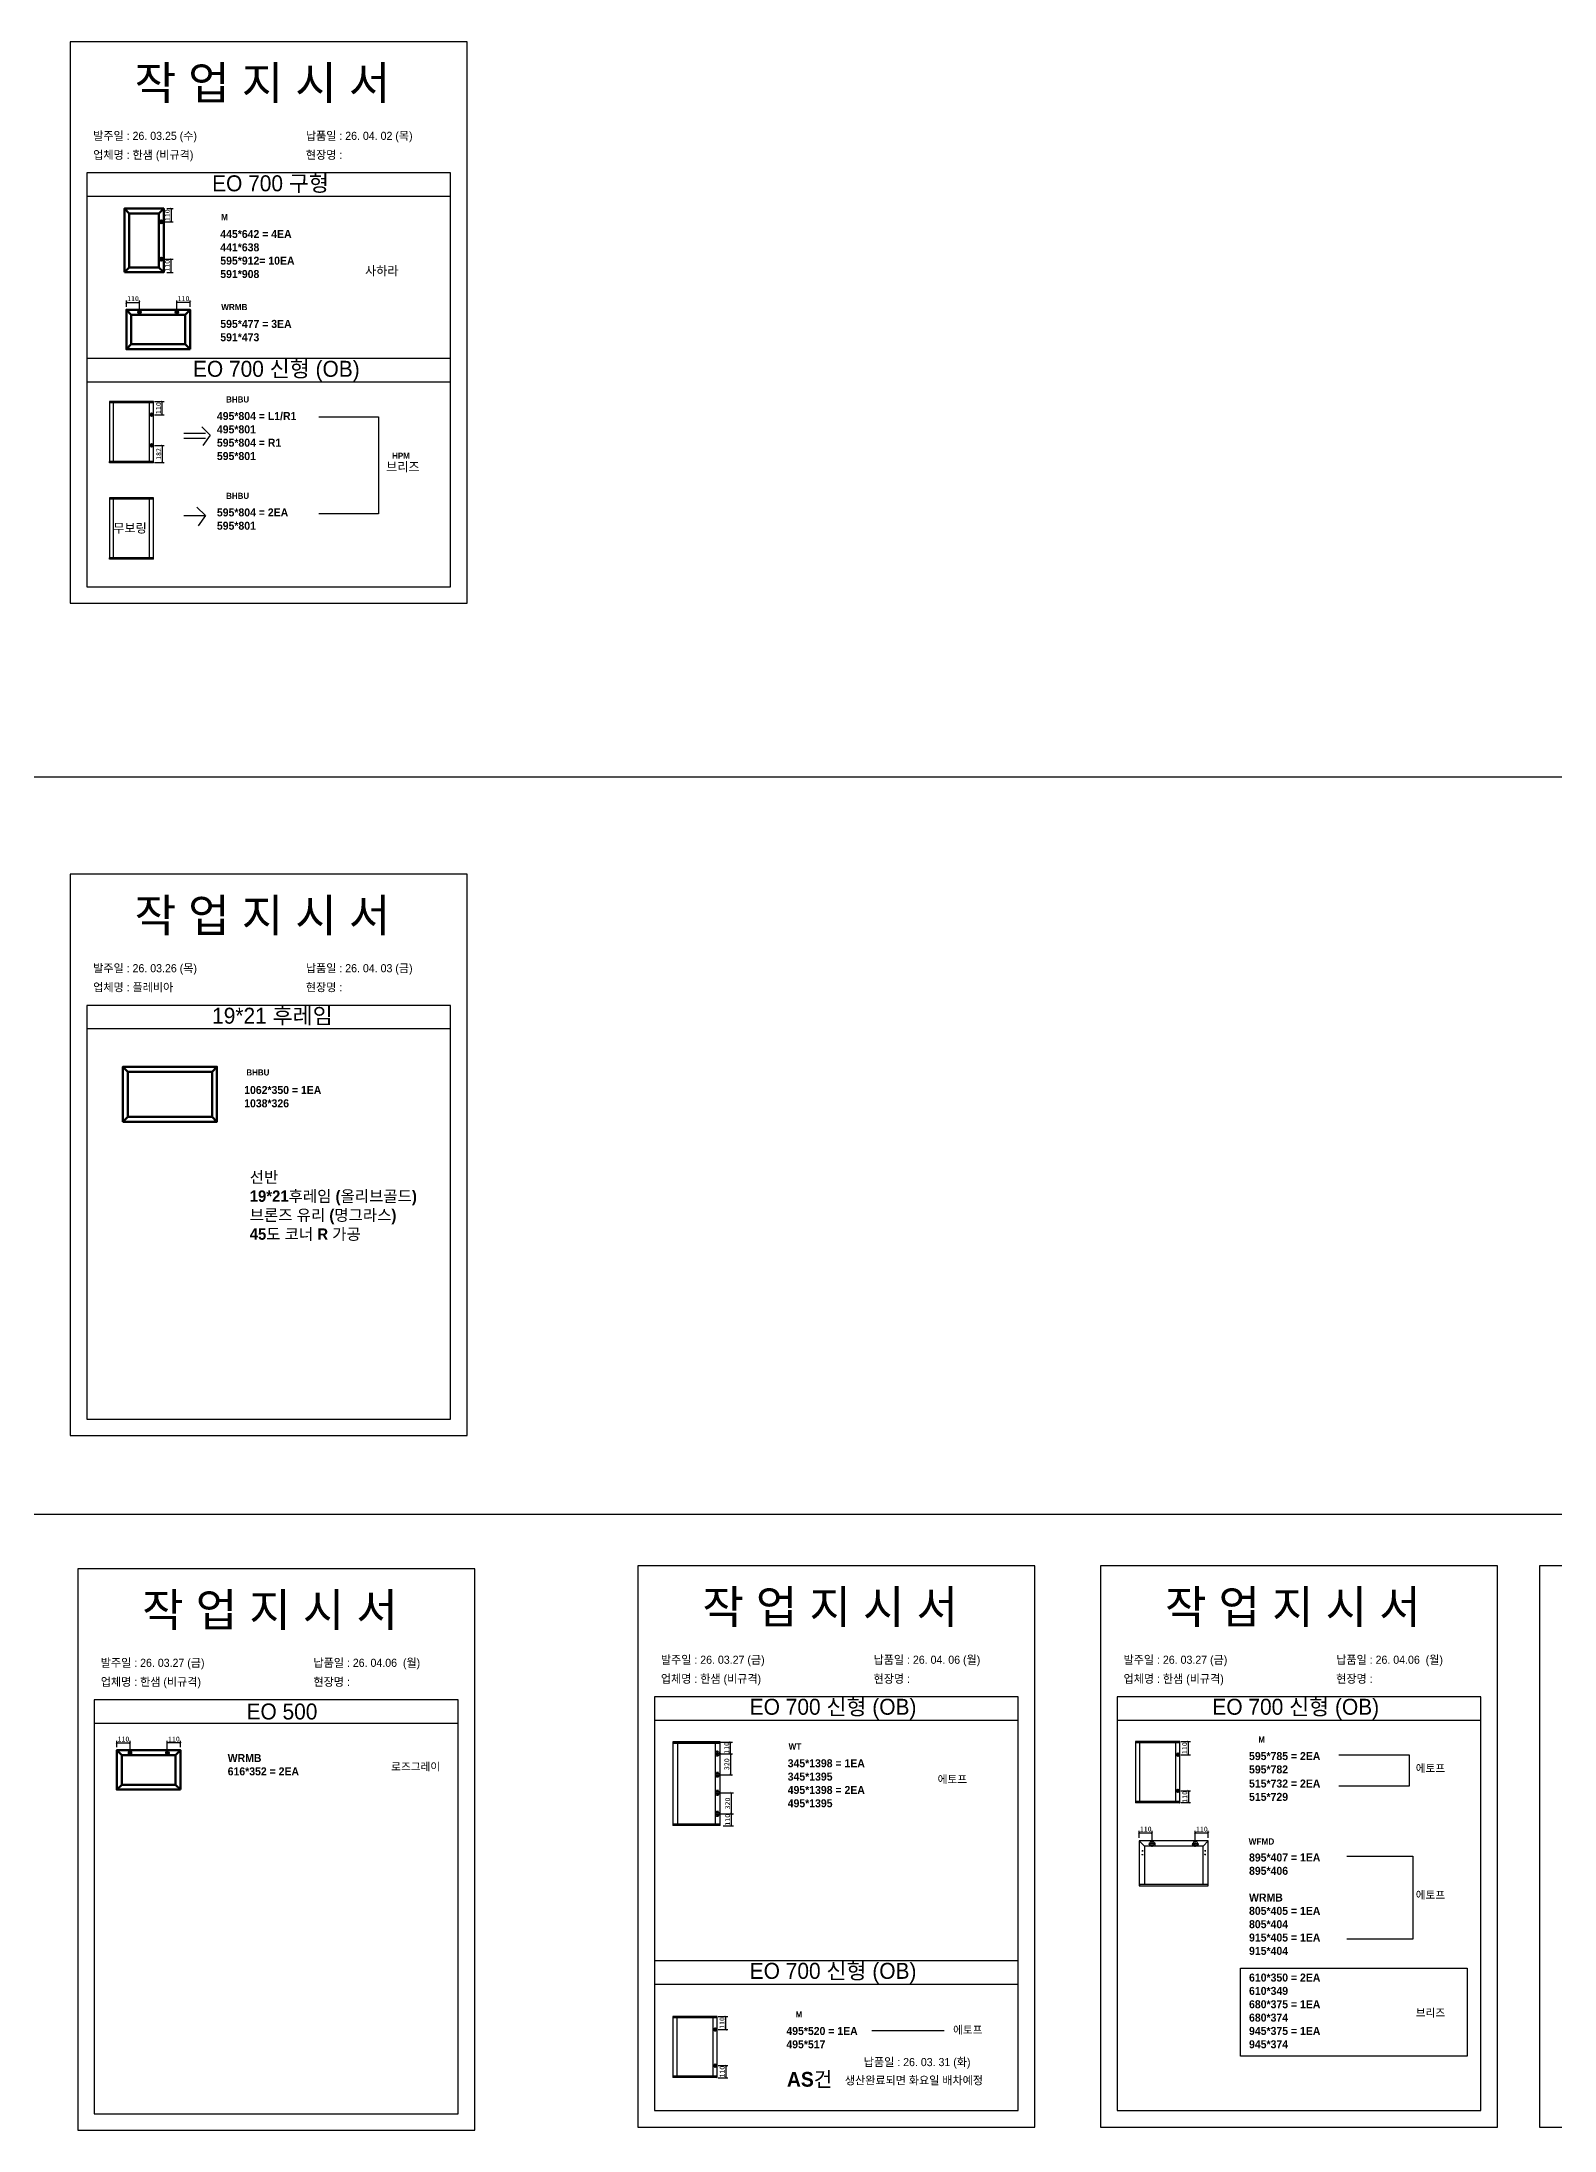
# Model space of a CAD drawing. Header units: millimetres. Extents: x -44117 to 256353, y -2095463 to 65325.
# Drawn here: x 110661 to 118206, y -824092 to -813674 of the extents above; entities that cross this region are included whole.
import ezdxf

# ---------------------------------------------------------------- set-up
doc = ezdxf.new("R2010")
doc.units = ezdxf.units.MM
doc.header["$LTSCALE"] = 10
doc.layers.add('Layer1', color=7, linetype='Continuous', lineweight=70)
doc.styles.add('MtX_Gulim', font='')
doc.styles.get('MtX_Gulim').set_extended_font_data('Gulim', bold=True)
doc.dimstyles.new('ISO-25', dxfattribs={"dimtxt": 2.5, "dimasz": 2.5, "dimexe": 1, "dimexo": 1, "dimtad": 1, "dimtxsty": 'Standard', "dimblk": 'ARCHTICK', "dimcen": 2.5, "dimadec": 0, "dimazin": 0, "dimtfac": 1, "dimtmove": 0, "dimatfit": 3, "dimfxl": 0, "dimarcsym": 0})

# ---------------------------------------------------------------- blocks, each defined once
blk = doc.blocks.new('_ArchTick')
at = {"color": 0, "linetype": 'ByBlock', "const_width": 0.15}
blk.add_lwpolyline([(-0.5, -0.5), (0.5, 0.5)], dxfattribs=at)
blk = doc.blocks.new('*D5401')
at = {"color": 0, "lineweight": -2}
for p, q in [((111284, -814506), (111316, -814506)), ((111306, -814506), (111306, -814572)), ((111272, -814572), (111316, -814572))]:
    blk.add_line(p, q, dxfattribs=at)
at = {"layer": 'Defpoints', "color": 0}
for p in [(111269, -814506), (111257, -814572), (111306, -814572)]:
    blk.add_point(p, dxfattribs=at)
at = {"color": 0, "lineweight": -2, "xscale": 10, "yscale": 10, "zscale": 10}
for p, rotation in [((111306, -814506), 90), ((111306, -814572), 270)]:
    blk.add_blockref('_ArchTick', p, dxfattribs=dict(at, rotation=rotation))
at = {"color": 0, "insert": (111287, -814539), "char_height": 25, "attachment_point": 5, "rotation": 90}
blk.add_mtext('110', dxfattribs=at)
blk = doc.blocks.new('*D5402')
at = {"color": 0, "lineweight": -2}
for p, q in [((111272, -814758), (111316, -814758)), ((111284, -814824), (111316, -814824)), ((111306, -814824), (111306, -814758))]:
    blk.add_line(p, q, dxfattribs=at)
at = {"layer": 'Defpoints', "color": 0}
for p in [(111257, -814758), (111269, -814824), (111306, -814758)]:
    blk.add_point(p, dxfattribs=at)
at = {"color": 0, "lineweight": -2, "xscale": 10, "yscale": 10, "zscale": 10}
for p, rotation in [((111306, -814758), 90), ((111306, -814824), 270)]:
    blk.add_blockref('_ArchTick', p, dxfattribs=dict(at, rotation=rotation))
at = {"color": 0, "insert": (111287, -814791), "char_height": 25, "attachment_point": 5, "rotation": 90}
blk.add_mtext('110', dxfattribs=at)
blk = doc.blocks.new('*D5403')
at = {"color": 0, "lineweight": -2}
for p, q in [((111083, -814996), (111083, -814964)), ((111083, -814974), (111149, -814974)), ((111149, -815008), (111149, -814964))]:
    blk.add_line(p, q, dxfattribs=at)
at = {"layer": 'Defpoints', "color": 0}
for p in [(111083, -815011), (111149, -814974), (111149, -815023)]:
    blk.add_point(p, dxfattribs=at)
at = {"color": 0, "lineweight": -2, "xscale": 10, "yscale": 10, "zscale": 10, "rotation": 180}
blk.add_blockref('_ArchTick', (111083, -814974), dxfattribs=at)
at = {"color": 0, "lineweight": -2, "xscale": 10, "yscale": 10, "zscale": 10}
blk.add_blockref('_ArchTick', (111149, -814974), dxfattribs=at)
at = {"color": 0, "insert": (111116, -814955), "char_height": 25, "attachment_point": 5}
blk.add_mtext('110', dxfattribs=at)
blk = doc.blocks.new('*D5404')
at = {"color": 0, "lineweight": -2}
for p, q in [((111335, -815008), (111335, -814964)), ((111401, -814974), (111335, -814974)), ((111401, -814996), (111401, -814964))]:
    blk.add_line(p, q, dxfattribs=at)
at = {"layer": 'Defpoints', "color": 0}
for p in [(111335, -814974), (111335, -815023), (111401, -815011)]:
    blk.add_point(p, dxfattribs=at)
at = {"color": 0, "lineweight": -2, "xscale": 10, "yscale": 10, "zscale": 10, "rotation": 180}
blk.add_blockref('_ArchTick', (111335, -814974), dxfattribs=at)
at = {"color": 0, "lineweight": -2, "xscale": 10, "yscale": 10, "zscale": 10}
blk.add_blockref('_ArchTick', (111401, -814974), dxfattribs=at)
at = {"color": 0, "insert": (111368, -814955), "char_height": 25, "attachment_point": 5}
blk.add_mtext('110', dxfattribs=at)
blk = doc.blocks.new('*D5405')
at = {"color": 0, "lineweight": -2}
for p, q in [((111223, -815468), (111271, -815468)), ((111223, -815534), (111271, -815534)), ((111261, -815534), (111261, -815468))]:
    blk.add_line(p, q, dxfattribs=at)
at = {"layer": 'Defpoints', "color": 0}
for p in [(111208, -815468), (111208, -815534), (111261, -815468)]:
    blk.add_point(p, dxfattribs=at)
at = {"color": 0, "lineweight": -2, "xscale": 10, "yscale": 10, "zscale": 10}
for p, rotation in [((111261, -815468), 90), ((111261, -815534), 270)]:
    blk.add_blockref('_ArchTick', p, dxfattribs=dict(at, rotation=rotation))
at = {"color": 0, "insert": (111243, -815501), "char_height": 25, "attachment_point": 5, "rotation": 90}
blk.add_mtext('110', dxfattribs=at)
blk = doc.blocks.new('*D5406')
at = {"color": 0, "lineweight": -2}
for p, q in [((111223, -815687), (111272, -815687)), ((111262, -815687), (111262, -815773)), ((111223, -815773), (111272, -815773))]:
    blk.add_line(p, q, dxfattribs=at)
at = {"layer": 'Defpoints', "color": 0}
for p in [(111208, -815687), (111208, -815773), (111262, -815773)]:
    blk.add_point(p, dxfattribs=at)
at = {"color": 0, "lineweight": -2, "xscale": 10, "yscale": 10, "zscale": 10}
for p, rotation in [((111262, -815687), 90), ((111262, -815773), 270)]:
    blk.add_blockref('_ArchTick', p, dxfattribs=dict(at, rotation=rotation))
at = {"color": 0, "insert": (111244, -815730), "char_height": 25, "attachment_point": 5, "rotation": 90}
blk.add_mtext('182', dxfattribs=at)
blk = doc.blocks.new('*D5408')
at = {"color": 0, "lineweight": -2}
for p, q in [((114035, -823524), (114083, -823524)), ((114073, -823590), (114073, -823524)), ((114035, -823590), (114083, -823590))]:
    blk.add_line(p, q, dxfattribs=at)
at = {"layer": 'Defpoints', "color": 0}
for p in [(114020, -823524), (114073, -823524), (114020, -823590)]:
    blk.add_point(p, dxfattribs=at)
at = {"color": 0, "lineweight": -2, "xscale": 10, "yscale": 10, "zscale": 10}
for p, rotation in [((114073, -823524), 90), ((114073, -823590), 270)]:
    blk.add_blockref('_ArchTick', p, dxfattribs=dict(at, rotation=rotation))
at = {"color": 0, "insert": (114054, -823557), "char_height": 25, "attachment_point": 5, "rotation": 90}
blk.add_mtext('110', dxfattribs=at)
blk = doc.blocks.new('*D5409')
at = {"color": 0, "lineweight": -2}
for p, q in [((114035, -823770), (114084, -823770)), ((114074, -823770), (114074, -823830)), ((114035, -823830), (114084, -823830))]:
    blk.add_line(p, q, dxfattribs=at)
at = {"layer": 'Defpoints', "color": 0}
for p in [(114020, -823770), (114020, -823830), (114074, -823830)]:
    blk.add_point(p, dxfattribs=at)
at = {"color": 0, "lineweight": -2, "xscale": 10, "yscale": 10, "zscale": 10}
for p, rotation in [((114074, -823770), 90), ((114074, -823830), 270)]:
    blk.add_blockref('_ArchTick', p, dxfattribs=dict(at, rotation=rotation))
at = {"color": 0, "insert": (114055, -823800), "char_height": 25, "attachment_point": 5, "rotation": 90}
blk.add_mtext('110', dxfattribs=at)
blk = doc.blocks.new('*D5410')
at = {"color": 0, "lineweight": -2}
for p, q in [((116343, -822153), (116391, -822153)), ((116343, -822219), (116391, -822219)), ((116381, -822219), (116381, -822153))]:
    blk.add_line(p, q, dxfattribs=at)
at = {"layer": 'Defpoints', "color": 0}
for p in [(116328, -822153), (116328, -822219), (116381, -822153)]:
    blk.add_point(p, dxfattribs=at)
at = {"color": 0, "lineweight": -2, "xscale": 10, "yscale": 10, "zscale": 10}
for p, rotation in [((116381, -822153), 90), ((116381, -822219), 270)]:
    blk.add_blockref('_ArchTick', p, dxfattribs=dict(at, rotation=rotation))
at = {"color": 0, "insert": (116362, -822186), "char_height": 25, "attachment_point": 5, "rotation": 90}
blk.add_mtext('110', dxfattribs=at)
blk = doc.blocks.new('*D5411')
at = {"color": 0, "lineweight": -2}
for p, q in [((116343, -822399), (116392, -822399)), ((116382, -822399), (116382, -822458)), ((116343, -822458), (116392, -822458))]:
    blk.add_line(p, q, dxfattribs=at)
at = {"layer": 'Defpoints', "color": 0}
for p in [(116328, -822399), (116328, -822458), (116382, -822458)]:
    blk.add_point(p, dxfattribs=at)
at = {"color": 0, "lineweight": -2, "xscale": 10, "yscale": 10, "zscale": 10}
for p, rotation in [((116382, -822399), 90), ((116382, -822458), 270)]:
    blk.add_blockref('_ArchTick', p, dxfattribs=dict(at, rotation=rotation))
at = {"color": 0, "insert": (116363, -822429), "char_height": 25, "attachment_point": 5, "rotation": 90}
blk.add_mtext('110', dxfattribs=at)
blk = doc.blocks.new('*D5412')
at = {"color": 0, "lineweight": -2}
for p, q in [((116135, -822634), (116135, -822599)), ((116135, -822609), (116200, -822609)), ((116200, -822646), (116200, -822599))]:
    blk.add_line(p, q, dxfattribs=at)
at = {"layer": 'Defpoints', "color": 0}
for p in [(116200, -822609), (116135, -822649), (116200, -822661)]:
    blk.add_point(p, dxfattribs=at)
at = {"color": 0, "lineweight": -2, "xscale": 10, "yscale": 10, "zscale": 10, "rotation": 180}
blk.add_blockref('_ArchTick', (116135, -822609), dxfattribs=at)
at = {"color": 0, "lineweight": -2, "xscale": 10, "yscale": 10, "zscale": 10}
blk.add_blockref('_ArchTick', (116200, -822609), dxfattribs=at)
at = {"color": 0, "insert": (116168, -822590), "char_height": 25, "attachment_point": 5}
blk.add_mtext('110', dxfattribs=at)
blk = doc.blocks.new('*D5413')
at = {"color": 0, "lineweight": -2}
for p, q in [((116415, -822646), (116415, -822599)), ((116415, -822609), (116480, -822609)), ((116480, -822634), (116480, -822599))]:
    blk.add_line(p, q, dxfattribs=at)
at = {"layer": 'Defpoints', "color": 0}
for p in [(116480, -822609), (116415, -822661), (116480, -822649)]:
    blk.add_point(p, dxfattribs=at)
at = {"color": 0, "lineweight": -2, "xscale": 10, "yscale": 10, "zscale": 10, "rotation": 180}
blk.add_blockref('_ArchTick', (116415, -822609), dxfattribs=at)
at = {"color": 0, "lineweight": -2, "xscale": 10, "yscale": 10, "zscale": 10}
blk.add_blockref('_ArchTick', (116480, -822609), dxfattribs=at)
at = {"color": 0, "insert": (116448, -822590), "char_height": 25, "attachment_point": 5}
blk.add_mtext('110', dxfattribs=at)
blk = doc.blocks.new('*D5414')
at = {"color": 0, "lineweight": -2}
for p, q in [((114049, -822156), (114107, -822156)), ((114049, -822214), (114107, -822214)), ((114097, -822214), (114097, -822156))]:
    blk.add_line(p, q, dxfattribs=at)
at = {"layer": 'Defpoints', "color": 0}
for p in [(114034, -822156), (114034, -822214), (114097, -822156)]:
    blk.add_point(p, dxfattribs=at)
at = {"color": 0, "lineweight": -2, "xscale": 10, "yscale": 10, "zscale": 10}
for p, rotation in [((114097, -822156), 90), ((114097, -822214), 270)]:
    blk.add_blockref('_ArchTick', p, dxfattribs=dict(at, rotation=rotation))
at = {"color": 0, "insert": (114078, -822185), "char_height": 25, "attachment_point": 5, "rotation": 90}
blk.add_mtext('110', dxfattribs=at)
blk = doc.blocks.new('*D5415')
at = {"color": 0, "lineweight": -2}
for p, q in [((114049, -822514), (114111, -822514)), ((114101, -822573), (114101, -822514)), ((114060, -822573), (114111, -822573))]:
    blk.add_line(p, q, dxfattribs=at)
at = {"layer": 'Defpoints', "color": 0}
for p in [(114034, -822514), (114101, -822514), (114045, -822573)]:
    blk.add_point(p, dxfattribs=at)
at = {"color": 0, "lineweight": -2, "xscale": 10, "yscale": 10, "zscale": 10}
for p, rotation in [((114101, -822514), 90), ((114101, -822573), 270)]:
    blk.add_blockref('_ArchTick', p, dxfattribs=dict(at, rotation=rotation))
at = {"color": 0, "insert": (114082, -822543), "char_height": 25, "attachment_point": 5, "rotation": 90}
blk.add_mtext('110', dxfattribs=at)
blk = doc.blocks.new('*D5416')
at = {"color": 0, "lineweight": -2}
for p, q in [((114049, -822409), (114111, -822409)), ((114101, -822514), (114101, -822409)), ((114049, -822514), (114111, -822514))]:
    blk.add_line(p, q, dxfattribs=at)
at = {"layer": 'Defpoints', "color": 0}
for p in [(114034, -822409), (114101, -822409), (114034, -822514)]:
    blk.add_point(p, dxfattribs=at)
at = {"color": 0, "lineweight": -2, "xscale": 10, "yscale": 10, "zscale": 10}
for p, rotation in [((114101, -822409), 90), ((114101, -822514), 270)]:
    blk.add_blockref('_ArchTick', p, dxfattribs=dict(at, rotation=rotation))
at = {"color": 0, "insert": (114082, -822462), "char_height": 25, "attachment_point": 5, "rotation": 90}
blk.add_mtext('320', dxfattribs=at)
blk = doc.blocks.new('*D5417')
at = {"color": 0, "lineweight": -2}
for p, q in [((114049, -822214), (114107, -822214)), ((114097, -822214), (114097, -822319)), ((114049, -822319), (114107, -822319))]:
    blk.add_line(p, q, dxfattribs=at)
at = {"layer": 'Defpoints', "color": 0}
for p in [(114034, -822214), (114034, -822319), (114097, -822319)]:
    blk.add_point(p, dxfattribs=at)
at = {"color": 0, "lineweight": -2, "xscale": 10, "yscale": 10, "zscale": 10}
for p, rotation in [((114097, -822214), 90), ((114097, -822319), 270)]:
    blk.add_blockref('_ArchTick', p, dxfattribs=dict(at, rotation=rotation))
at = {"color": 0, "insert": (114078, -822266), "char_height": 25, "attachment_point": 5, "rotation": 90}
blk.add_mtext('320', dxfattribs=at)
blk = doc.blocks.new('*D5418')
at = {"color": 0, "lineweight": -2}
for p, q in [((111035, -822181), (111035, -822150)), ((111035, -822160), (111101, -822160)), ((111101, -822194), (111101, -822150))]:
    blk.add_line(p, q, dxfattribs=at)
at = {"layer": 'Defpoints', "color": 0}
for p in [(111035, -822196), (111101, -822160), (111101, -822209)]:
    blk.add_point(p, dxfattribs=at)
at = {"color": 0, "lineweight": -2, "xscale": 10, "yscale": 10, "zscale": 10, "rotation": 180}
blk.add_blockref('_ArchTick', (111035, -822160), dxfattribs=at)
at = {"color": 0, "lineweight": -2, "xscale": 10, "yscale": 10, "zscale": 10}
blk.add_blockref('_ArchTick', (111101, -822160), dxfattribs=at)
at = {"color": 0, "insert": (111068, -822141), "char_height": 25, "attachment_point": 5}
blk.add_mtext('110', dxfattribs=at)
blk = doc.blocks.new('*D5419')
at = {"color": 0, "lineweight": -2}
for p, q in [((111287, -822194), (111287, -822150)), ((111353, -822160), (111287, -822160)), ((111353, -822181), (111353, -822150))]:
    blk.add_line(p, q, dxfattribs=at)
at = {"layer": 'Defpoints', "color": 0}
for p in [(111287, -822160), (111287, -822209), (111353, -822196)]:
    blk.add_point(p, dxfattribs=at)
at = {"color": 0, "lineweight": -2, "xscale": 10, "yscale": 10, "zscale": 10, "rotation": 180}
blk.add_blockref('_ArchTick', (111287, -822160), dxfattribs=at)
at = {"color": 0, "lineweight": -2, "xscale": 10, "yscale": 10, "zscale": 10}
blk.add_blockref('_ArchTick', (111353, -822160), dxfattribs=at)
at = {"color": 0, "insert": (111320, -822141), "char_height": 25, "attachment_point": 5}
blk.add_mtext('110', dxfattribs=at)

msp = doc.modelspace()

# ---------------------------------------------------------------- linework, layer by layer
for p, q in [((112700.26348, -814328.13551), (110884.76309, -814328.13551)), ((112700.26348, -814446.02514), (110884.76309, -814446.02514)), ((112700.26348, -815253.5358), (110884.76309, -815253.5358)), ((112700.26348, -815371.42544), (110884.76309, -815371.42544)), ((110997.83757, -815468.19499), (110997.83757, -815773.21332)), ((111217.75596, -815468.58997), (110997.83757, -815468.58997)), ((111217.75596, -815474.55868), (110997.83757, -815474.55868)), ((111217.53653, -815467.97555), (110998.05701, -815467.97555)), ((111017.36752, -815474.1198), (111017.36752, -815766.84963)), ((111198.00657, -815766.84963), (111198.00657, -815474.55868)), ((111216.65877, -815474.55868), (111216.65877, -815467.97555)), ((111217.75596, -815773.21332), (111217.75596, -815468.19499)), ((111368.60642, -815626.22737), (111477.73381, -815626.22737)), ((111368.60642, -815651.8041), (111477.73381, -815651.8041)), ((111458.97754, -815593.83017), (111501.60543, -815636.45806)), ((111501.60543, -815636.45806), (111464.09288, -815687.61153)), ((111217.75596, -815766.84963), (110997.83757, -815766.84963)), ((110998.93476, -815773.43276), (110998.93476, -815766.84963)), ((111216.65877, -815766.84963), (111216.65877, -815773.43276)), ((111217.75596, -815772.81834), (110997.83757, -815772.81834)), ((111217.53653, -815773.43276), (110998.05701, -815773.43276)), ((110997.83757, -815949.03756), (110997.83757, -816254.05589)), ((111217.75596, -815949.43255), (110997.83757, -815949.43255)), ((111217.75596, -815955.40126), (110997.83757, -815955.40126)), ((111217.53653, -815948.81813), (110998.05701, -815948.81813)), ((111017.36752, -815954.96238), (111017.36752, -816247.69221)), ((111198.00657, -816247.69221), (111198.00657, -815955.40126)), ((111216.65877, -815955.40126), (111216.65877, -815948.81813)), ((111217.75596, -816254.05589), (111217.75596, -815949.03756)), ((111368.60642, -816037.16021), (111477.73381, -816037.16021)), ((111435.10592, -815994.53232), (111477.73381, -816037.16021)), ((111477.73381, -816037.16021), (111440.22127, -816088.31368)), ((111217.75596, -816247.69221), (110997.83757, -816247.69221)), ((111217.75596, -816253.66091), (110997.83757, -816253.66091)), ((111217.53653, -816254.27534), (110998.05701, -816254.27534)), ((110998.93476, -816254.27534), (110998.93476, -816247.69221)), ((111216.65877, -816247.69221), (111216.65877, -816254.27534)), ((112700.26348, -818480.59252), (110884.76309, -818480.59252)), ((112700.26348, -818598.48215), (110884.76309, -818598.48215)), ((112738.04433, -821945.57831), (110922.54394, -821945.57831)), ((115532.2801, -821930.33363), (113716.77971, -821930.33363)), ((117840.35225, -821930.33363), (116024.85185, -821930.33363)), ((112738.04433, -822063.46795), (110922.54394, -822063.46795)), ((115532.2801, -822048.22327), (113716.77971, -822048.22327)), ((117840.35225, -822048.22327), (116024.85185, -822048.22327)), ((113808.41825, -822155.22809), (113808.41825, -822572.43595)), ((114045.41182, -822155.7074), (113808.41825, -822155.7074)), ((114045.41182, -822162.95035), (113808.41825, -822162.95035)), ((114045.14553, -822154.9618), (113808.68454, -822154.9618)), ((113809.74968, -822154.9618), (113809.74968, -822162.95035)), ((113832.11761, -822162.41778), (113832.11761, -822564.7137)), ((114019.17069, -822213.54448), (114048.21987, -822213.54448)), ((114021.44618, -822564.7137), (114021.44618, -822162.95035)), ((114031.03243, -822201.56166), (114026.77188, -822201.56166)), ((114031.03243, -822225.5273), (114026.77188, -822225.5273)), ((114028.90216, -822199.43138), (114028.90216, -822203.69194)), ((114028.90216, -822223.39702), (114028.90216, -822227.65758)), ((114033.69528, -822228.06907), (114033.69528, -822199.0199)), ((114044.0804, -822162.95035), (114044.0804, -822154.9618)), ((114045.41182, -822572.43595), (114045.41182, -822155.22809)), ((116117.41983, -822153.1472), (116117.41983, -822458.16553)), ((116337.33822, -822153.54219), (116117.41983, -822153.54219)), ((116337.33822, -822159.5109), (116117.41983, -822159.5109)), ((116337.11878, -822152.92777), (116117.63927, -822152.92777)), ((116136.94978, -822159.07202), (116136.94978, -822451.80185)), ((116317.58883, -822451.80185), (116317.58883, -822159.5109)), ((116336.24103, -822159.5109), (116336.24103, -822152.92777)), ((116337.33822, -822458.16553), (116337.33822, -822153.1472)), ((114019.17069, -822318.72703), (114048.21987, -822318.72703)), ((114031.03243, -822306.7442), (114026.77188, -822306.7442)), ((114031.03243, -822330.70984), (114026.77188, -822330.70984)), ((114028.90216, -822304.61392), (114028.90216, -822308.87448)), ((114028.90216, -822328.57956), (114028.90216, -822332.84012)), ((114033.69528, -822304.20243), (114033.69528, -822333.25161)), ((114019.17069, -822408.93702), (114048.21987, -822408.93702)), ((114031.03243, -822396.95419), (114026.77188, -822396.95419)), ((114031.03243, -822420.91984), (114026.77188, -822420.91984)), ((114028.90216, -822394.82391), (114028.90216, -822399.08447)), ((114028.90216, -822418.78956), (114028.90216, -822423.05011)), ((114033.69528, -822394.41243), (114033.69528, -822423.46161)), ((114019.17069, -822514.11955), (114048.21987, -822514.11955)), ((114031.03243, -822502.13672), (114026.77188, -822502.13672)), ((114031.03243, -822526.10236), (114026.77188, -822526.10236)), ((114028.90216, -822500.00644), (114028.90216, -822504.267)), ((114028.90216, -822523.97208), (114028.90216, -822528.23264)), ((114033.69528, -822499.59496), (114033.69528, -822528.64414)), ((116337.33822, -822451.80185), (116117.41983, -822451.80185)), ((116337.33822, -822457.77055), (116117.41983, -822457.77055)), ((116337.11878, -822458.38498), (116117.63927, -822458.38498)), ((116118.51702, -822458.38498), (116118.51702, -822451.80185)), ((116336.24103, -822451.80185), (116336.24103, -822458.38498)), ((114045.41182, -822564.7137), (113808.41825, -822564.7137)), ((114045.41182, -822571.95664), (113808.41825, -822571.95664)), ((114045.14553, -822572.70224), (113808.68454, -822572.70224)), ((113809.74968, -822572.70224), (113809.74968, -822564.7137)), ((114044.0804, -822564.7137), (114044.0804, -822572.70224)), ((116135.01853, -822648.74403), (116135.01853, -822873.08436)), ((116161.35928, -822675.08478), (116135.10521, -822648.53475)), ((116479.90436, -822648.44807), (116135.31449, -822648.44807)), ((116148.33689, -822698.16994), (116154.25616, -822698.16994)), ((116148.33689, -822717.1116), (116154.25616, -822717.1116)), ((116151.29653, -822695.2103), (116151.29653, -822701.12957)), ((116151.29653, -822714.15196), (116151.29653, -822720.07123)), ((116161.35928, -822675.08478), (116161.35928, -822865.09334)), ((116453.85958, -822675.08478), (116161.35928, -822675.08478)), ((116215.97796, -822661.47046), (116183.69113, -822661.47046)), ((116188.88389, -822667.38973), (116184.14847, -822667.38973)), ((116186.51618, -822665.02202), (116186.51618, -822669.75744)), ((116199.83454, -822677.61388), (116199.83454, -822645.32704)), ((116215.52061, -822667.38973), (116210.78519, -822667.38973)), ((116213.1529, -822665.02202), (116213.1529, -822669.75744)), ((116399.24091, -822661.47046), (116431.52774, -822661.47046)), ((116404.43368, -822667.38973), (116399.69826, -822667.38973)), ((116402.06597, -822665.02202), (116402.06597, -822669.75744)), ((116415.38433, -822677.61388), (116415.38433, -822645.32704)), ((116431.07039, -822667.38973), (116426.33498, -822667.38973)), ((116428.70269, -822665.02202), (116428.70269, -822669.75744)), ((116453.85958, -822675.08478), (116480.11364, -822648.53475)), ((116453.85958, -822864.50142), (116453.85958, -822675.08478)), ((116466.88198, -822698.16994), (116460.96271, -822698.16994)), ((116466.88198, -822717.1116), (116460.96271, -822717.1116)), ((116463.92234, -822695.2103), (116463.92234, -822701.12957)), ((116463.92234, -822714.15196), (116463.92234, -822720.07123)), ((116480.20033, -822873.08436), (116480.20033, -822648.74403)), ((116135.01853, -822864.50142), (116480.20033, -822864.50142)), ((116135.01853, -822872.55162), (116479.90436, -822872.55162)), ((116135.31449, -822873.38032), (116479.90436, -822873.38032)), ((116136.49835, -822864.50142), (116136.49835, -822873.38032)), ((116478.72051, -822873.38032), (116478.72051, -822864.50142)), ((115532.2801, -823247.79889), (113716.77971, -823247.79889)), ((115532.2801, -823365.68853), (113716.77971, -823365.68853)), ((113809.34768, -823524.58092), (113809.34768, -823829.59925)), ((114029.26607, -823524.9759), (113809.34768, -823524.9759)), ((114029.26607, -823530.94461), (113809.34768, -823530.94461)), ((114029.04664, -823524.36148), (113809.56712, -823524.36148)), ((113828.87763, -823530.50573), (113828.87763, -823823.23556)), ((114009.51669, -823823.23556), (114009.51669, -823530.94461)), ((114028.16889, -823530.94461), (114028.16889, -823524.36148)), ((114029.26607, -823829.59925), (114029.26607, -823524.58092)), ((115161.93527, -823596.61291), (114801.38872, -823596.61291)), ((114029.26607, -823823.23556), (113809.34768, -823823.23556)), ((114029.26607, -823829.20427), (113809.34768, -823829.20427)), ((114029.04664, -823829.81869), (113809.56712, -823829.81869)), ((113810.44487, -823829.81869), (113810.44487, -823823.23556)), ((114028.16889, -823823.23556), (114028.16889, -823829.81869))]:
    msp.add_line(p, q)
at = {"color": 1}
for p, q in [((104053.93808, -817340.04975), (196323.08494, -817340.04975)), ((104053.93808, -817340.04975), (196323.08494, -817340.04975)), ((104053.93808, -821019.04767), (196323.08494, -821019.04767)), ((104053.93808, -821019.04767), (196323.08494, -821019.04767))]:
    msp.add_line(p, q, dxfattribs=at)
for points in [[(110802.24035, -816474.70569), (112782.78623, -816474.70569), (112782.78623, -813673.64795), (110802.24035, -813673.64795)], [(110802.24035, -820627.1627), (112782.78623, -820627.1627), (112782.78623, -817826.10495), (110802.24035, -817826.10495)], [(113634.25696, -824076.90382), (115614.80284, -824076.90382), (115614.80284, -821275.84607), (113634.25696, -821275.84607)], [(115942.32911, -824076.90382), (117922.87499, -824076.90382), (117922.87499, -821275.84607), (115942.32911, -821275.84607)], [(118133.06153, -824076.90382), (120113.60741, -824076.90382), (120113.60741, -821275.84607), (118133.06153, -821275.84607)], [(110840.0212, -824092.14849), (112820.56708, -824092.14849), (112820.56708, -821291.09075), (110840.0212, -821291.09075)], [(116640.89719, -823284.45329), (117771.06016, -823284.45329), (117771.06016, -823722.55017), (116640.89719, -823722.55017)]]:
    msp.add_lwpolyline(points, close=True)
for points in [[(110884.76309, -814328.13551), (110884.76309, -816392.18295), (112700.26348, -816392.18295), (112700.26348, -814328.13551)], [(112042.33166, -815544.10901), (112340.72688, -815544.10901), (112340.72688, -816028.36181), (112042.33166, -816028.36181)], [(110884.76309, -818480.59252), (110884.76309, -820544.63995), (112700.26348, -820544.63995), (112700.26348, -818480.59252)], [(110922.54394, -821945.57831), (110922.54394, -824009.62575), (112738.04433, -824009.62575), (112738.04433, -821945.57831)], [(113716.77971, -821930.33363), (113716.77971, -823994.38107), (115532.2801, -823994.38107), (115532.2801, -821930.33363)], [(116024.85185, -821930.33363), (116024.85185, -823994.38107), (117840.35225, -823994.38107), (117840.35225, -821930.33363)], [(117131.67776, -822219.93398), (117482.25884, -822219.93398), (117482.25884, -822375.07618), (117131.67776, -822375.07618)], [(117171.05791, -822725.72104), (117501.21788, -822725.72104), (117501.21788, -823138.421), (117171.05791, -823138.421)]]:
    msp.add_lwpolyline(points)
for centre, radius in [((114033.69528, -822213.54448), 9.31997), ((114028.90216, -822201.56166), 0.85211), ((114028.90216, -822225.5273), 0.85211), ((114033.69528, -822318.72703), 9.31997), ((114028.90216, -822306.7442), 0.85211), ((114028.90216, -822330.70984), 0.85211), ((114033.69528, -822408.93702), 9.31997), ((114028.90216, -822396.95419), 0.85211), ((114028.90216, -822420.91984), 0.85211), ((114033.69528, -822514.11955), 9.31997), ((114028.90216, -822502.13672), 0.85211), ((114028.90216, -822526.10236), 0.85211), ((116151.29653, -822698.16993), 0.88789), ((116151.29653, -822717.1116), 0.88789), ((116186.51618, -822667.38973), 0.94708), ((116199.83454, -822661.47046), 10.35872), ((116213.1529, -822667.38973), 0.94708), ((116402.06597, -822667.38973), 0.94708), ((116415.38433, -822661.47046), 10.35872), ((116428.70269, -822667.38973), 0.94708), ((116463.92234, -822698.16993), 0.88789), ((116463.92234, -822717.1116), 0.88789)]:
    msp.add_circle(centre, radius)
for centre, radius, start, end in [((111217.53653, -815468.19499), 0.21944, 0, 90), ((110998.05701, -815773.21332), 0.21944, 180, 270), ((111217.53653, -815773.21332), 0.21944, 270, 0), ((111217.53653, -815949.03756), 0.21944, 0, 90), ((110998.05701, -816254.0559), 0.21944, 180, 270), ((111217.53653, -816254.0559), 0.21944, 270, 0), ((113808.68454, -822155.22809), 0.26628, 90, 180), ((114045.14553, -822155.22809), 0.26628, 0, 90), ((116337.11878, -822153.1472), 0.21944, 0, 90), ((116117.63927, -822458.16554), 0.21944, 180, 270), ((116337.11878, -822458.16554), 0.21944, 270, 0), ((113808.68454, -822572.43596), 0.26628, 180, 270), ((114045.14553, -822572.43596), 0.26628, 270, 0), ((116135.31449, -822648.74403), 0.29596, 90, 180), ((116479.90436, -822648.74403), 0.29596, 0, 90), ((116135.31449, -822873.08436), 0.29596, 180, 270), ((116479.90436, -822873.08436), 0.29596, 270, 0), ((114029.04664, -823524.58092), 0.21944, 0, 90), ((113809.56712, -823829.59926), 0.21944, 180, 270), ((114029.04664, -823829.59926), 0.21944, 270, 0)]:
    msp.add_arc(centre, radius, start, end)
at = {"layer": 'Layer1'}
for p, q in [((111097.49853, -814530.38415), (111072.94849, -814505.83411)), ((111244.79883, -814530.38415), (111269.34887, -814505.83411)), ((111256.81093, -814561.3782), (111256.81093, -814581.78721)), ((111072.94849, -814823.80561), (111097.49853, -814799.25556)), ((111269.34887, -814823.80561), (111244.79883, -814799.25556)), ((111244.79883, -814799.25556), (111269.34887, -814823.80561)), ((111256.81093, -814768.26151), (111256.81093, -814747.85251)), ((111107.4268, -815035.39172), (111082.87675, -815010.84167)), ((111138.42084, -815023.37961), (111158.82985, -815023.37961)), ((111345.30416, -815023.37961), (111324.89515, -815023.37961)), ((111400.84825, -815010.84167), (111376.2982, -815035.39172)), ((111376.2982, -815035.39172), (111400.84825, -815010.84167)), ((111107.4268, -815182.69201), (111082.87675, -815207.24206)), ((111400.84825, -815207.24206), (111376.2982, -815182.69201)), ((111208.26516, -815525.56572), (111208.26516, -815541.74096)), ((111208.26516, -815695.20629), (111208.26516, -815679.03104)), ((111089.8924, -818811.59713), (111065.34235, -818787.04708)), ((111510.30652, -818811.59713), (111534.85657, -818787.04708)), ((111065.34235, -819060.86345), (111089.8924, -819036.3134)), ((111534.85657, -819060.86345), (111510.30652, -819036.3134)), ((111510.30652, -819036.3134), (111534.85657, -819060.86345)), ((111059.70625, -822221.03393), (111035.1562, -822196.48388)), ((111090.70029, -822209.02182), (111111.1093, -822209.02182)), ((111297.5836, -822209.02182), (111277.1746, -822209.02182)), ((111353.1277, -822196.48388), (111328.57765, -822221.03393)), ((111328.57765, -822221.03393), (111353.1277, -822196.48388)), ((116327.84742, -822210.51793), (116327.84742, -822226.69318)), ((111059.70625, -822368.33422), (111035.1562, -822392.88427)), ((111353.1277, -822392.88427), (111328.57765, -822368.33422)), ((116327.84742, -822406.80093), (116327.84742, -822390.62569)), ((114019.77527, -823581.95165), (114019.77527, -823598.12689)), ((114019.77527, -823778.23465), (114019.77527, -823762.0594))]:
    msp.add_line(p, q, dxfattribs=at)
for points in [[(111072.94849, -814823.80561), (111269.34887, -814823.80561), (111269.34887, -814505.83411), (111072.94849, -814505.83411)], [(111097.49853, -814799.25556), (111244.79883, -814799.25556), (111244.79883, -814530.38415), (111097.49853, -814530.38415)], [(111267.01544, -814571.58271), (111246.60643, -814571.58271)], [(111267.01544, -814758.05701), (111246.60643, -814758.05701)], [(111400.84825, -815207.24206), (111400.84825, -815010.84167), (111082.87675, -815010.84167), (111082.87675, -815207.24206)], [(111376.2982, -815182.69201), (111376.2982, -815035.39172), (111107.4268, -815035.39172), (111107.4268, -815182.69201)], [(111148.62535, -815013.17511), (111148.62535, -815033.58411)], [(111335.09965, -815013.17511), (111335.09965, -815033.58411)], [(111216.35279, -815533.65334), (111200.17754, -815533.65334)], [(111216.35279, -815687.11866), (111200.17754, -815687.11866)], [(111065.34235, -819060.86345), (111534.85657, -819060.86345), (111534.85657, -818787.04708), (111065.34235, -818787.04708)], [(111089.8924, -819036.3134), (111510.30652, -819036.3134), (111510.30652, -818811.59713), (111089.8924, -818811.59713)], [(111353.1277, -822392.88427), (111353.1277, -822196.48388), (111035.1562, -822196.48388), (111035.1562, -822392.88427)], [(111328.57765, -822368.33422), (111328.57765, -822221.03393), (111059.70625, -822221.03393), (111059.70625, -822368.33422)], [(111100.9048, -822198.81732), (111100.9048, -822219.22632)], [(111287.3791, -822198.81732), (111287.3791, -822219.22632)], [(116335.93504, -822218.60556), (116319.7598, -822218.60556)], [(116335.93504, -822398.71331), (116319.7598, -822398.71331)], [(114027.8629, -823590.03927), (114011.68765, -823590.03927)], [(114027.8629, -823770.14702), (114011.68765, -823770.14702)]]:
    msp.add_lwpolyline(points, close=True, dxfattribs=at)
for centre, radius in [((111256.81093, -814571.58271), 6.803), ((111256.81093, -814758.05701), 6.803), ((111148.62535, -815023.37961), 6.803), ((111335.09965, -815023.37961), 6.803), ((111208.26516, -815533.65334), 5.39175), ((111208.26516, -815687.11866), 5.39175), ((111100.9048, -822209.02182), 6.803), ((111287.3791, -822209.02182), 6.803), ((116327.84742, -822218.60556), 5.39175), ((116327.84742, -822398.71331), 5.39175), ((114019.77527, -823590.03927), 5.39175), ((114019.77527, -823770.14702), 5.39175)]:
    msp.add_circle(centre, radius, dxfattribs=at)

# ---------------------------------------------------------------- texts
at = {"linetype": 'Continuous', "style": 'MtX_Gulim'}
for s, height, p in [('M', 31.09714, (111555.79161, -814563.99507)), ('사하라', 44.301664, (112273.58703, -814839.2756)), ('WRMB', 31.09714, (111555.79161, -815012.50865)), ('BHBU', 30.315933, (111580.56239, -815473.20381)), ('브리즈', 44.301664, (112378.66719, -815816.42365)), ('HPM', 30.315933, (112408.59047, -815753.96897)), ('BHBU', 30.315933, (111580.56239, -815954.04639)), ('무보링', 44.301664, (111017.55723, -816122.32468)), ('BHBU', 30.315933, (111681.47984, -818830.44483)), ('WT', 31.09714, (114386.38283, -822192.93864)), ('M', 30.31593, (116729.59453, -822158.15603)), ('WFMD', 31.421769, (116681.58315, -822667.48255)), ('M', 30.31593, (114421.52238, -823529.58974)), ('AS건', 73.629741, (114378.18882, -823874.86408))]:
    msp.add_text(s, height=height, dxfattribs=at).set_placement(p)
at = {"attachment_point": 1}
for s, width, gutter_width, heights, insert, char_height in [('{\\fGulim|b0|i0|c129|p50;작 업 지 시 서}', 3898.9872873, 14.7362, [-183.72574], (111123.85106, -813796.44475), 165.0454901), ('\\pt11;{\\fGulim|b0|i0|c129|p50;발주일 : 26. 03.25 (수)}', 3898.9872873, 14.7362, [40.67678], (110917.29739, -814122.66945), 40.4361451), ('{\\fGulim|b0|i0|c129|p50;납품일 : 26. 04. 02 (목)}', 3898.9872873, 14.7362, [41.36774], (111978.27815, -814122.66945), 40.4361451), ('{\\fGulim|b0|i0|c129|p50;업체명 : 한샘 (비규격)}', 3898.9872873, 14.7362, [42.57324], (110917.29739, -814217.75472), 40.4361451), ('{\\fGulim|b0|i0|c129|p50;현장명 :  }', 3898.9872873, 14.7362, [45.12049], (111978.27815, -814217.75472), 40.4361451), ('{\\fGulim|b0|i0|c129|p50;EO 700 구형}', 1882.7812357, 7.11596, [-88.93153], (111510.63579, -814339.87157), 79.6987856), ('{\\f굴림|b1|i0|c129|p50;445*642 = 4EA\\P\\C1;441*638\\P\\C256;595*912= 10EA\\P\\C1;591*908}', 12072.7918459, 155.2668, [-240.98041], (111551.35081, -814612.56262), 39.9257485), ('{\\f굴림|b1|i0|c129|p50;595*477 = 3EA\\P\\C1;591*473}', 12072.7918459, 155.2668, [-107.68333], (111551.35081, -815061.0762), 39.9257485), ('{\\fGulim|b0|i0|c129|p50;EO 700 신형 (OB)}', 1882.7812357, 7.11596, [-100.28675], (111415.14932, -815265.27186), 79.6987856), ('{\\f굴림|b1|i0|c129|p50;495*804 = L1/R1\\P\\C1;495*801\\P\\C256;595*804 = R1\\P\\C1;595*801}', 12072.7918459, 155.2668, [-244.57162], (111534.36517, -815520.68441), 39.9257485), ('{\\f굴림|b1|i0|c129|p50;595*804 = 2EA\\P\\C1;595*801}', 12072.7918459, 155.2668, [-107.68333], (111534.36517, -816001.52699), 39.9257485), ('{\\fGulim|b0|i0|c129|p50;작 업 지 시 서}', 3898.9872873, 14.7362, [-183.72574], (111123.85106, -817948.90176), 165.0454901), ('{\\fGulim|b0|i0|c129|p50;업체명 : 플레비아}', 3898.9872873, 14.7362, [42.57324], (110917.29739, -818370.21173), 40.4361451), ('\\pt11;{\\fGulim|b0|i0|c129|p50;발주일 : 26. 03.26 (목)}', 3898.9872873, 14.7362, [40.67678], (110917.29739, -818275.12646), 40.4361451), ('{\\fGulim|b0|i0|c129|p50;현장명 :  }', 3898.9872873, 14.7362, [45.12049], (111978.27815, -818370.21173), 40.4361451), ('{\\fGulim|b0|i0|c129|p50;납품일 : 26. 04. 03 (금)}', 3898.9872873, 14.7362, [41.36774], (111978.27815, -818275.12646), 40.4361451), ('{\\fGulim|b0|i0|c129|p50;19*21 후레임}', 1882.7812357, 7.11596, [-88.82541], (111510.63579, -818492.32858), 79.6987856), ('{\\f굴림|b1|i0|c129|p50;1062*350 = 1EA\\P\\C1;1038*326}', 12072.7918459, 155.2668, [-107.68333], (111670.57801, -818882.8052), 39.9257485), ('{\\f굴림|b1|i0|c129|p50;선반\\P19*21후레임 (올리브골드)\\P브론즈 유리 (명그라스)\\P45도 코너 R 가공}', 17160.0664937, 220.69366, [-362.41802], (111698.10049, -819309.34256), 56.749798), ('{\\fGulim|b0|i0|c129|p50;작 업 지 시 서}', 3898.9872873, 14.7362, [-183.72574], (111161.63191, -821413.88755), 165.0454901), ('{\\fGulim|b0|i0|c129|p50;작 업 지 시 서}', 3898.9872873, 14.7362, [-183.72574], (113955.86768, -821398.64288), 165.0454901), ('{\\fGulim|b0|i0|c129|p50;작 업 지 시 서}', 3898.9872873, 14.7362, [-183.72574], (116263.93982, -821398.64288), 165.0454901), ('\\pt11;{\\fGulim|b0|i0|c129|p50;발주일 : 26. 03.27 (금)}', 3898.9872873, 14.7362, [40.67678], (110955.07824, -821740.11225), 40.4361451), ('{\\fGulim|b0|i0|c129|p50;납품일 : 26. 04.06  (월)}', 3898.9872873, 14.7362, [41.36774], (112016.05901, -821740.11225), 40.4361451), ('\\pt11;{\\fGulim|b0|i0|c129|p50;발주일 : 26. 03.27 (금)}', 3898.9872873, 14.7362, [40.67678], (113749.31401, -821724.86757), 40.4361451), ('{\\fGulim|b0|i0|c129|p50;납품일 : 26. 04. 06 (월)}', 3898.9872873, 14.7362, [41.36774], (114810.29477, -821724.86757), 40.4361451), ('\\pt11;{\\fGulim|b0|i0|c129|p50;발주일 : 26. 03.27 (금)}', 3898.9872873, 14.7362, [40.67678], (116057.38615, -821724.86757), 40.4361451), ('{\\fGulim|b0|i0|c129|p50;납품일 : 26. 04.06  (월)}', 3898.9872873, 14.7362, [41.36774], (117118.36692, -821724.86757), 40.4361451), ('{\\fGulim|b0|i0|c129|p50;업체명 : 한샘 (비규격)}', 3898.9872873, 14.7362, [42.57324], (110955.07824, -821835.19752), 40.4361451), ('{\\fGulim|b0|i0|c129|p50;현장명 :  }', 3898.9872873, 14.7362, [45.12049], (112016.05901, -821835.19752), 40.4361451), ('{\\fGulim|b0|i0|c129|p50;업체명 : 한샘 (비규격)}', 3898.9872873, 14.7362, [42.57324], (113749.31401, -821819.95285), 40.4361451), ('{\\fGulim|b0|i0|c129|p50;현장명 :  }', 3898.9872873, 14.7362, [45.12049], (114810.29477, -821819.95285), 40.4361451), ('{\\fGulim|b0|i0|c129|p50;업체명 : 한샘 (비규격)}', 3898.9872873, 14.7362, [42.57324], (116057.38615, -821819.95285), 40.4361451), ('{\\fGulim|b0|i0|c129|p50;현장명 :  }', 3898.9872873, 14.7362, [45.12049], (117118.36692, -821819.95285), 40.4361451), ('{\\fGulim|b0|i0|c129|p50;EO 500}', 1882.7812357, 7.11596, [-81.71513], (111682.17465, -821963.42581), 79.6987856), ('{\\fGulim|b0|i0|c129|p50;EO 700 신형 (OB)}', 1882.7812357, 7.11596, [-100.28675], (114192.5797, -821939.76088), 79.6987856), ('{\\fGulim|b0|i0|c129|p50;EO 700 신형 (OB)}', 1882.7812357, 7.11596, [-100.28675], (116500.65184, -821939.76088), 79.6987856), ('{\\f굴림|b1|i0|c129|p50;WRMB\\P616*352 = 2EA}', 12072.7918459, 155.2668, [-107.84177], (111588.31512, -822215.41761), 39.9257485), ('{\\f굴림|b1|i0|c129|p50;595*785 = 2EA\\P\\C1;595*782}', 12072.7918459, 155.2668, [-107.57771], (116683.39731, -822205.63663), 39.9257485), ('{\\f굴림|b1|i0|c129|p50;로즈그레이}', 11769.5052121, 151.36626, [-43.29899], (112403.8756, -822258.94759), 38.9227538), ('{\\f굴림|b1|i0|c129|p50;345*1398 = 1EA\\P\\C1;345*1395\\P\\C256;495*1398 = 2EA\\P\\C1;495*1395}', 12072.7918459, 155.2668, [-240.98041], (114381.94202, -822241.50619), 39.9257485), ('{\\f굴림|b1|i0|c129|p50;에토프}', 11769.5052121, 151.36626, [-43.29899], (115130.03977, -822322.48781), 38.9227538), ('{\\f굴림|b1|i0|c129|p50;에토프}', 11769.5052121, 151.36626, [-43.29899], (117515.08894, -822267.40199), 38.9227538), ('{\\f굴림|b1|i0|c129|p50;515*732 = 2EA\\P\\C1;515*729}', 12072.7918459, 155.2668, [-107.68333], (116683.39731, -822342.64532), 39.9257485), ('{\\f굴림|b1|i0|c129|p50;895*407 = 1EA\\P\\C1;895*406\\P\\P\\C256;WRMB\\P805*405 = 1EA\\P\\C1;805*404\\P\\C256;915*405 = 1EA\\P\\C1;915*404\\P\\P\\C256;610*350 = 2EA\\P\\C1;610*349\\P\\C256;680*375 = 1EA\\P\\C1;680*374\\P\\C256;945*375 = 1EA\\P\\C1;945*374}', 12072.7918459, 155.2668, [-973.95589], (116683.39731, -822711.5909), 39.9257485), ('{\\f굴림|b1|i0|c129|p50;에토프}', 11769.5052121, 151.36626, [-43.29899], (117515.08894, -822899.32779), 38.9227538), ('{\\fGulim|b0|i0|c129|p50;EO 700 신형 (OB)}', 1882.7812357, 7.11596, [-100.28675], (114192.5797, -823257.22614), 79.6987856), ('{\\f굴림|b1|i0|c129|p50;495*520 = 1EA\\P\\C1;495*517}', 12072.7918459, 155.2668, [-107.68333], (114375.32516, -823577.07034), 39.9257485), ('{\\f굴림|b1|i0|c129|p50;에토프}', 11769.5052121, 151.36626, [-43.29899], (115207.0168, -823572.34619), 38.9227538), ('{\\f굴림|b1|i0|c129|p50;브리즈}', 11769.5052121, 151.36626, [-43.2475], (117515.08894, -823486.63158), 38.9227538), ('{\\fGulim|b0|i0|c129|p50;납품일 : 26. 03. 31 (화)}', 3898.9872873, 14.7362, [41.36774], (114761.52506, -823731.98616), 40.4361451), ('{\\fGulim|b0|i0|c129|p50;생산완료되면 화요일 배차예정}', 3898.9872873, 14.7362, [41.36774], (114667.17333, -823823.26596), 40.4361451)]:
    msp.add_mtext_dynamic_manual_height_columns(s, width=width, gutter_width=gutter_width, heights=heights, dxfattribs=dict(at, insert=insert, char_height=char_height))

# ---------------------------------------------------------------- dimensions: what is measured, and where the dimension line sits
for base, p1, p2, angle, text, picture, middle in [((111305.99118, -814571.58271), (111269.34887, -814505.83411), (111256.81093, -814571.58271), 90, '110', '*D5401', (111287.24118, -814538.70841)), ((111305.99118, -814758.05701), (111269.34887, -814823.80561), (111256.81093, -814758.05701), 270, '110', '*D5402', (111287.24118, -814790.93131)), ((111148.62535, -814974.19936), (111082.87675, -815010.84167), (111148.62535, -815023.37961), 180, '110', '*D5403', (111115.75105, -814955.44936)), ((111261.45028, -815467.97555), (111208.26516, -815533.65334), (111208.26516, -815467.97555), 90, '110', '*D5405', (111242.70028, -815500.81444)), ((111262.30093, -815773.43276), (111208.26516, -815687.11866), (111208.26516, -815773.43276), 90, '182', '*D5406', (111243.55093, -815730.27571)), ((111100.9048, -822159.84157), (111035.1562, -822196.48388), (111100.9048, -822209.02182), 180, '110', '*D5418', (111068.0305, -822141.09157)), ((114096.62042, -822318.72703), (114033.69528, -822213.54448), (114033.69528, -822318.72703), 90, '320', '*D5417', (114077.87042, -822266.13576)), ((116381.03254, -822152.92777), (116327.84742, -822218.60556), (116327.84742, -822152.92777), 90, '110', '*D5410', (116362.28254, -822185.76666)), ((114101.19188, -822408.93702), (114033.69528, -822514.11955), (114033.69528, -822408.93702), 90, '320', '*D5416', (114082.44188, -822461.52829)), ((116381.88319, -822458.38498), (116327.84742, -822398.71331), (116327.84742, -822458.38498), 90, '110', '*D5411', (116363.13319, -822428.54914)), ((114101.19188, -822514.11955), (114045.33383, -822572.62425), (114033.69528, -822514.11955), 90, '110', '*D5415', (114082.44188, -822543.3719)), ((114072.96039, -823524.36148), (114019.77527, -823590.03927), (114019.77527, -823524.36148), 90, '110', '*D5408', (114054.21039, -823557.20038)), ((114073.81104, -823829.81869), (114019.77527, -823770.14702), (114019.77527, -823829.81869), 90, '110', '*D5409', (114055.06104, -823799.98286))]:
    dim = msp.add_linear_dim(base=base, p1=p1, p2=p2, angle=angle, text=text, dimstyle='ISO-25', override={"dimscale": 10, "dimasz": 1, "dimexo": 1.5, "dimtxsty": 'Standard'})
    dim.commit()
    dim.dimension.update_dxf_attribs({"geometry": picture, "text_midpoint": middle})
for base, p1, p2, picture, middle in [((111335.09965, -814974.19936), (111400.84825, -815010.84167), (111335.09965, -815023.37961), '*D5404', (111367.97395, -814955.44936)), ((111287.3791, -822159.84157), (111353.1277, -822196.48388), (111287.3791, -822209.02182), '*D5419', (111320.2534, -822141.09157)), ((116199.83454, -822609.16363), (116135.31449, -822648.74403), (116199.83454, -822661.47046), '*D5412', (116167.57452, -822590.41363)), ((116479.90436, -822609.16363), (116415.38432, -822661.47046), (116479.90436, -822648.74403), '*D5413', (116447.64434, -822590.41363))]:
    dim = msp.add_linear_dim(base=base, p1=p1, p2=p2, text='110', dimstyle='ISO-25', override={"dimscale": 10, "dimasz": 1, "dimexo": 1.5, "dimtxsty": 'Standard'})
    dim.commit()
    dim.dimension.update_dxf_attribs({"geometry": picture, "text_midpoint": middle})
dim = msp.add_linear_dim(base=(114096.62042, -822155.7074), p1=(114033.69528, -822213.54448), p2=(114033.69528, -822155.7074), angle=90, text='110', dimstyle='ISO-25', override={"dimscale": 10, "dimasz": 1, "dimexo": 1.5, "dimtxsty": 'Standard'})
dim.commit()
dim.dimension.update_dxf_attribs({"geometry": '*D5414', "text_midpoint": (114096.62042, -822184.62594), "dimtype": 160})

doc.saveas('drawing.dxf')
